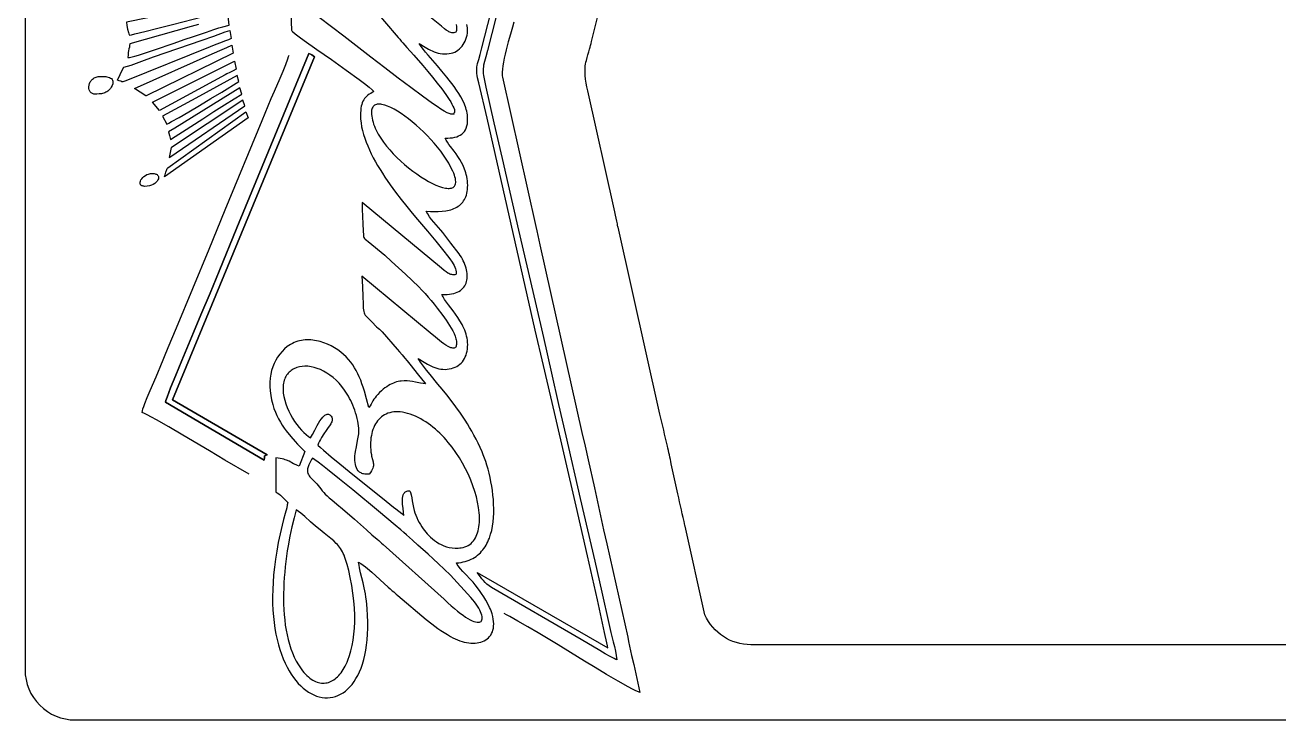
# Model space of a CAD drawing. Extents: x 0 to 500, y 0 to 300.
# Drawn here: x 0 to 250, y 0 to 138.6 of the extents above; entities that cross this region are included whole.
import ezdxf

# ---------------------------------------------------------------- set-up
doc = ezdxf.new("R2010")
doc.units = 0
doc.layers.add('Camada 1', color=250, linetype='CONTINUOUS')
doc.layers.add('Nível Padrão', color=18, linetype='CONTINUOUS')

msp = doc.modelspace()

# ---------------------------------------------------------------- linework, layer by layer
at = {"layer": 'Camada 1'}
for points in [[(117.07, 231.14), (92.2, 133.51), (91.87, 132.25), (91.61, 131.3), (91.43, 130.56), (91.38, 130.23), (91.34, 129.91), (91.33, 129.59), (91.34, 129.25), (91.37, 128.89), (91.43, 128.48), (91.61, 127.49), (91.89, 126.18), (93.48, 119.05), (95.1, 111.93), (98.41, 97.67), (101.72, 83.41), (103.35, 76.28), (104.95, 69.15), (106.36, 62.9), (107.79, 56.65), (110.69, 44.15), (113.58, 31.67), (115, 25.45), (116.38, 19.23), (116.8, 17.46), (117.27, 15.59), (117.49, 14.66), (117.69, 13.74), (117.86, 12.85), (117.99, 12), (117.78, 12.08), (117.48, 12.22), (116.67, 12.65), (115.67, 13.21), (114.57, 13.86), (110.9, 16.04), (93, 26.43), (92.51, 26.74), (92.08, 27.07), (91.72, 27.41), (91.39, 27.77), (91.08, 28.16), (90.79, 28.56), (90.17, 29.41), (116.18, 14.36), (116.11, 14.75), (115.99, 15.4), (115.56, 17.44), (114.11, 23.95), (112.12, 32.73), (109.85, 42.64), (105.54, 61.28), (103.35, 70.68), (101.73, 77.73), (100.13, 84.78), (96.94, 98.88), (95.34, 105.93), (93.74, 112.97), (92.11, 120.01), (90.45, 127.03), (90.22, 128.07), (90.15, 128.5), (90.09, 128.88), (90.06, 129.24), (90.05, 129.56), (90.07, 129.88), (90.1, 130.2), (90.16, 130.53), (90.23, 130.88), (90.44, 131.68), (90.72, 132.69), (91.07, 134.01), (92.87, 140.97)], [(52.87, 144.19), (53.1, 137.52), (53.17, 137.42), (53.33, 137.28), (53.86, 136.84), (54.65, 136.24), (55.67, 135.5), (58.19, 133.7), (61.08, 131.67), (64, 129.6), (66.62, 127.7), (67.7, 126.89), (68.58, 126.2), (69.22, 125.66), (69.43, 125.45), (69.57, 125.29), (69.23, 125.12), (68.92, 124.94), (68.63, 124.76), (68.36, 124.56), (68.12, 124.36), (67.89, 124.14), (67.7, 123.9), (67.52, 123.64), (67.37, 123.36), (67.23, 123.05), (67.12, 122.72), (67.03, 122.36), (66.97, 121.96), (66.92, 121.53), (66.89, 121.05), (66.88, 120.54), (66.91, 119.8), (66.99, 119.05), (67.11, 118.3), (67.27, 117.54), (67.48, 116.77), (67.72, 116), (68, 115.22), (68.31, 114.45), (68.65, 113.67), (69.03, 112.88), (69.43, 112.1), (69.85, 111.32), (70.3, 110.55), (70.77, 109.77), (71.26, 109), (71.76, 108.24), (72.81, 106.73), (73.89, 105.25), (75, 103.81), (76.11, 102.41), (77.2, 101.07), (78.26, 99.8), (80.22, 97.46), (81.87, 95.44), (83.48, 93.45), (84.22, 92.55), (84.68, 91.95), (85.13, 91.31), (85.34, 90.97), (85.53, 90.64), (85.69, 90.31), (85.83, 89.98), (85.92, 89.67), (85.97, 89.37), (85.98, 89.09), (85.96, 88.96), (85.92, 88.84), (85.72, 88.78), (85.52, 88.75), (85.31, 88.76), (85.11, 88.79), (84.9, 88.85), (84.7, 88.92), (84.5, 89.01), (84.3, 89.12), (83.93, 89.36), (83.58, 89.61), (83.03, 90.08), (67.2, 103.2), (67.18, 102.53), (67.19, 101.84), (67.25, 100.39), (67.35, 98.93), (67.42, 97.54), (67.45, 96.69), (67.48, 96.42), (67.54, 96.2), (67.65, 96.03), (67.81, 95.85), (68.05, 95.65), (68.38, 95.4), (71.7, 92.68), (73.09, 91.4), (74.48, 90.15), (75.85, 88.91), (77.19, 87.65), (78.5, 86.36), (79.14, 85.7), (79.77, 85.03), (80.39, 84.33), (80.99, 83.62), (81.58, 82.89), (82.15, 82.13), (83.27, 80.66), (83.96, 79.7), (84.31, 79.19), (84.65, 78.66), (84.97, 78.13), (85.27, 77.59), (85.53, 77.06), (85.74, 76.53), (85.9, 76.02), (85.96, 75.77), (86, 75.53), (86.03, 75.3), (86.03, 75.07), (86.02, 74.85), (85.98, 74.64), (85.94, 74.48), (85.87, 74.36), (85.78, 74.26), (85.67, 74.19), (85.55, 74.15), (85.41, 74.13), (85.26, 74.14), (85.09, 74.17), (84.92, 74.22), (84.73, 74.29), (84.34, 74.48), (83.92, 74.72), (83.48, 75.01), (83.04, 75.32), (82.61, 75.65), (81.82, 76.3), (80.76, 77.21), (67.16, 88.52), (67.25, 86.43), (67.34, 84.35), (67.39, 83.04), (67.44, 82.11), (67.47, 81.76), (67.52, 81.46), (67.59, 81.2), (67.69, 80.97), (67.82, 80.74), (67.99, 80.52), (68.2, 80.29), (68.46, 80.02), (69.15, 79.35), (70.1, 78.4), (70.38, 78.13), (70.64, 77.9), (70.9, 77.66), (71.17, 77.39), (74.19, 73.96), (74.68, 73.4), (75.19, 72.77), (75.69, 72.15), (76.17, 71.58), (76.97, 70.6), (78.18, 69.07), (79.31, 67.66), (79.69, 67.19), (79.86, 67.01), (79.37, 67.08), (78.86, 67.17), (77.82, 67.38), (77.28, 67.48), (76.73, 67.56), (76.17, 67.61), (75.59, 67.62), (74.99, 67.57), (74.69, 67.53), (74.38, 67.47), (74.07, 67.39), (73.75, 67.29), (73.43, 67.17), (73.1, 67.02), (72.77, 66.86), (72.44, 66.67), (72.1, 66.45), (71.75, 66.2), (71.4, 65.93), (71.05, 65.63), (70.69, 65.29), (70.32, 64.92), (70.02, 64.59), (69.78, 64.26), (69.56, 63.94), (69.37, 63.62), (69, 62.98), (68.79, 62.65), (68.55, 62.31), (68.1, 64), (67.65, 65.58), (67.41, 66.33), (67.17, 67.04), (66.92, 67.73), (66.64, 68.4), (66.35, 69.03), (66.04, 69.65), (65.7, 70.24), (65.34, 70.8), (64.94, 71.35), (64.5, 71.87), (64.03, 72.38), (63.52, 72.86), (62.95, 73.33), (62.34, 73.78), (61.7, 74.19), (61.02, 74.57), (60.32, 74.91), (59.6, 75.2), (58.87, 75.44), (58.49, 75.54), (58.12, 75.62), (57.74, 75.69), (57.37, 75.74), (56.99, 75.78), (56.61, 75.8), (56.23, 75.8), (55.85, 75.78), (55.48, 75.74), (55.11, 75.69), (54.74, 75.61), (54.37, 75.51), (54.01, 75.39), (53.65, 75.25), (53.3, 75.08), (52.95, 74.89), (52.61, 74.68), (52.28, 74.44), (51.73, 73.98), (51.23, 73.48), (50.77, 72.94), (50.35, 72.36), (49.98, 71.74), (49.66, 71.09), (49.38, 70.4), (49.16, 69.67), (48.99, 68.92), (48.87, 68.13), (48.81, 67.32), (48.8, 66.48), (48.86, 65.61), (48.97, 64.72), (49.15, 63.81), (49.38, 62.88), (49.63, 62.11), (49.9, 61.38), (50.21, 60.68), (50.54, 60.01), (50.9, 59.37), (51.27, 58.77), (51.66, 58.2), (52.06, 57.66), (52.97, 56.54), (53.85, 55.49), (54.31, 54.98), (54.78, 54.52), (55.26, 54.06), (55.75, 53.55), (54.63, 50.63), (54.31, 50.74), (54.03, 50.85), (53.52, 51.09), (52.63, 51.57), (52.14, 51.79), (51.87, 51.89), (51.57, 51.98), (51.24, 52.06), (50.87, 52.13), (50.45, 52.19), (49.99, 52.24), (50, 45.44), (50.27, 45.28), (50.58, 45.06), (50.91, 44.79), (51.25, 44.5), (51.89, 43.9), (52.37, 43.38), (52.29, 42.88), (52.18, 42.32), (51.88, 41.14), (51.55, 39.94), (51.26, 38.85), (50.84, 37.08), (50.48, 35.36), (50.18, 33.68), (49.92, 32.05), (49.71, 30.46), (49.55, 28.92), (49.44, 27.43), (49.37, 25.98), (49.35, 24.57), (49.36, 23.21), (49.42, 21.9), (49.51, 20.63), (49.64, 19.41), (49.81, 18.24), (50.01, 17.11), (50.24, 16.03), (50.51, 15), (50.8, 14.02), (51.12, 13.08), (51.47, 12.19), (51.84, 11.34), (52.23, 10.55), (52.64, 9.8), (53.07, 9.1), (53.52, 8.45), (53.99, 7.84), (54.47, 7.29), (54.97, 6.78), (55.47, 6.32), (55.99, 5.91), (56.52, 5.55), (57.05, 5.24), (57.58, 4.98), (58.12, 4.77), (58.67, 4.61), (59.21, 4.5), (59.75, 4.43), (60.29, 4.42), (60.83, 4.46), (61.36, 4.55), (61.88, 4.69), (62.39, 4.87), (62.89, 5.12), (63.39, 5.41), (63.86, 5.75), (64.32, 6.14), (64.77, 6.59), (65.19, 7.08), (65.6, 7.63), (65.98, 8.23), (66.35, 8.88), (66.68, 9.59), (66.99, 10.34), (67.27, 11.15), (67.53, 12.02), (67.75, 12.93), (67.94, 13.9), (68.09, 14.92), (68.21, 15.99), (68.29, 17.12), (68.34, 18.3), (68.34, 19.53), (68.3, 20.82), (68.21, 22.16), (68.14, 23), (68.05, 23.77), (67.96, 24.48), (67.86, 25.13), (67.63, 26.31), (67.39, 27.37), (66.91, 29.32), (66.69, 30.34), (66.6, 30.88), (66.51, 31.45), (66.96, 31.17), (67.41, 30.87), (67.85, 30.54), (68.28, 30.2), (69.12, 29.48), (69.94, 28.72), (71.57, 27.19), (72.38, 26.46), (72.8, 26.11), (73.22, 25.77), (73.52, 25.52), (73.76, 25.29), (74, 25.06), (74.3, 24.78), (79.97, 20.05), (81.11, 19.14), (82.3, 18.26), (82.92, 17.83), (83.55, 17.41), (84.2, 17.01), (84.85, 16.61), (85.3, 16.36), (85.76, 16.14), (86.21, 15.94), (86.67, 15.77), (87.12, 15.62), (87.57, 15.5), (88.01, 15.41), (88.45, 15.35), (88.88, 15.31), (89.3, 15.29), (89.71, 15.31), (90.11, 15.35), (90.49, 15.42), (90.85, 15.51), (91.2, 15.63), (91.53, 15.78), (91.84, 15.95), (92.13, 16.15), (92.39, 16.38), (92.63, 16.63), (92.84, 16.91), (93.02, 17.22), (93.17, 17.55), (93.29, 17.91), (93.37, 18.3), (93.42, 18.71), (93.44, 19.15), (93.41, 19.62), (93.35, 20.11), (93.24, 20.63), (93.1, 21.17), (92.9, 21.75), (92.77, 22.1), (92.61, 22.45), (92.26, 23.16), (91.87, 23.85), (91.45, 24.53), (91.01, 25.19), (90.58, 25.81), (89.75, 26.92), (89.31, 27.47), (88.82, 28.01), (87.81, 29.08), (87.3, 29.61), (86.82, 30.16), (86.38, 30.72), (86.18, 31.01), (86, 31.31), (86.47, 31.35), (86.92, 31.42), (87.36, 31.5), (87.77, 31.61), (88.17, 31.73), (88.56, 31.87), (88.92, 32.04), (89.27, 32.21), (89.6, 32.41), (89.92, 32.62), (90.22, 32.85), (90.51, 33.09), (90.78, 33.35), (91.03, 33.62), (91.27, 33.91), (91.5, 34.21), (91.71, 34.52), (91.91, 34.84), (92.09, 35.18), (92.27, 35.52), (92.42, 35.88), (92.57, 36.25), (92.83, 37.01), (93.04, 37.8), (93.2, 38.63), (93.32, 39.48), (93.4, 40.34), (93.45, 41.23), (93.46, 42.12), (93.43, 43.03), (93.38, 43.93), (93.29, 44.84), (93.18, 45.74), (93.05, 46.63), (92.89, 47.5), (92.71, 48.36), (92.52, 49.19), (92.31, 49.99), (92.09, 50.77), (91.86, 51.5), (91.62, 52.2), (91.37, 52.85), (91.12, 53.46), (90.73, 54.33), (90.33, 55.17), (89.92, 56), (89.49, 56.8), (89.06, 57.58), (88.62, 58.33), (88.18, 59.07), (87.72, 59.79), (86.81, 61.16), (85.89, 62.46), (84.97, 63.68), (84.06, 64.84), (83.18, 65.93), (82.32, 66.96), (80.75, 68.85), (80.05, 69.72), (79.42, 70.54), (78.87, 71.32), (78.62, 71.69), (78.4, 72.06), (79.56, 71.33), (80.22, 70.94), (80.93, 70.58), (81.3, 70.42), (81.68, 70.27), (82.07, 70.15), (82.47, 70.04), (82.88, 69.97), (83.31, 69.92), (83.74, 69.9), (84.17, 69.92), (84.59, 69.98), (84.99, 70.07), (85.37, 70.18), (85.73, 70.33), (86.07, 70.5), (86.38, 70.7), (86.67, 70.92), (86.94, 71.17), (87.19, 71.44), (87.41, 71.74), (87.61, 72.06), (87.78, 72.4), (87.92, 72.76), (88.04, 73.14), (88.13, 73.53), (88.2, 73.95), (88.24, 74.4), (88.25, 74.84), (88.23, 75.28), (88.19, 75.71), (88.12, 76.13), (88.03, 76.54), (87.92, 76.95), (87.79, 77.34), (87.65, 77.73), (87.48, 78.12), (87.31, 78.49), (87.12, 78.86), (86.71, 79.57), (86.26, 80.26), (85.8, 80.92), (85.33, 81.55), (84.42, 82.74), (84.01, 83.3), (83.64, 83.83), (83.33, 84.35), (83.21, 84.6), (83.1, 84.84), (83.63, 84.83), (84.14, 84.84), (84.61, 84.88), (85.05, 84.95), (85.46, 85.04), (85.83, 85.16), (86.18, 85.3), (86.5, 85.46), (86.79, 85.64), (87.05, 85.85), (87.28, 86.07), (87.48, 86.31), (87.65, 86.56), (87.8, 86.83), (87.93, 87.12), (88.02, 87.41), (88.1, 87.72), (88.14, 88.04), (88.17, 88.37), (88.17, 88.71), (88.14, 89.05), (88.1, 89.4), (88.03, 89.75), (87.94, 90.11), (87.83, 90.47), (87.7, 90.83), (87.55, 91.19), (87.38, 91.55), (87.19, 91.9), (86.99, 92.26), (86.76, 92.6), (86.52, 92.95), (84.91, 95.09), (83.28, 97.19), (82.88, 97.68), (82.44, 98.19), (81.51, 99.24), (81.06, 99.78), (80.64, 100.33), (80.28, 100.89), (80.12, 101.17), (79.99, 101.45), (80.81, 101.39), (81.61, 101.36), (82.39, 101.37), (83.14, 101.42), (83.87, 101.51), (84.55, 101.66), (84.88, 101.75), (85.2, 101.85), (85.5, 101.97), (85.79, 102.1), (86.07, 102.25), (86.34, 102.42), (86.59, 102.6), (86.83, 102.79), (87.05, 103), (87.25, 103.24), (87.44, 103.48), (87.61, 103.75), (87.76, 104.04), (87.89, 104.34), (88, 104.67), (88.09, 105.01), (88.16, 105.38), (88.21, 105.77), (88.24, 106.18), (88.25, 106.61), (88.23, 107.06), (88.19, 107.5), (88.14, 107.93), (88.07, 108.34), (87.98, 108.73), (87.88, 109.12), (87.76, 109.49), (87.64, 109.85), (87.35, 110.54), (87.02, 111.18), (86.67, 111.78), (86.31, 112.35), (85.93, 112.89), (85.55, 113.39), (84.83, 114.33), (84.5, 114.77), (84.21, 115.2), (83.96, 115.61), (83.77, 116.01), (84.29, 116.02), (84.78, 116.05), (85.24, 116.1), (85.67, 116.18), (86.07, 116.29), (86.44, 116.44), (86.78, 116.61), (87.09, 116.82), (87.36, 117.06), (87.59, 117.35), (87.79, 117.67), (87.96, 118.03), (88.09, 118.44), (88.18, 118.88), (88.23, 119.38), (88.24, 119.92), (88.22, 120.28), (88.19, 120.64), (88.13, 121), (88.06, 121.36), (87.96, 121.72), (87.85, 122.08), (87.59, 122.8), (87.26, 123.51), (86.89, 124.22), (86.47, 124.92), (86.03, 125.61), (85.56, 126.28), (85.07, 126.94), (84.57, 127.58), (84.07, 128.2), (83.09, 129.37), (82.2, 130.43), (81.3, 131.48), (80.34, 132.57), (79.86, 133.13), (79.41, 133.7), (78.98, 134.28), (78.59, 134.86), (79.79, 134.13), (80.47, 133.75), (80.82, 133.57), (81.19, 133.4), (81.57, 133.24), (81.96, 133.11), (82.37, 132.99), (82.78, 132.9), (83.21, 132.84), (83.64, 132.81), (84.09, 132.81), (84.54, 132.86), (84.93, 132.93), (85.3, 133.05), (85.66, 133.19), (85.99, 133.36), (86.31, 133.57), (86.61, 133.81), (86.89, 134.07), (87.14, 134.35), (87.37, 134.67), (87.58, 135), (87.76, 135.35), (87.91, 135.73), (88.04, 136.12), (88.13, 136.53), (88.2, 136.95), (88.23, 137.38), (88.23, 137.69), (88.21, 138.01), (88.16, 138.34), (88.1, 138.69)], [(68.24, 143.31), (73.98, 136.56), (74.4, 136.1), (74.71, 135.73), (74.99, 135.38), (75.32, 134.99), (76.11, 134.11), (77.52, 132.53), (79.32, 130.47), (80.28, 129.33), (81.25, 128.16), (82.19, 126.98), (83.08, 125.83), (83.88, 124.73), (84.57, 123.71), (84.86, 123.25), (85.11, 122.81), (85.32, 122.41), (85.48, 122.04), (85.59, 121.72), (85.64, 121.45), (85.64, 121.33), (85.63, 121.22), (85.61, 121.13), (85.56, 121.05), (85.51, 120.97), (85.51, 120.91), (85.53, 120.87), (85.54, 120.83), (85.5, 120.81), (85.4, 120.8), (84.86, 120.82), (84.73, 120.84), (84.57, 120.9), (84.14, 121.09), (83.59, 121.4), (82.92, 121.82), (82.14, 122.33), (81.26, 122.93), (79.24, 124.37), (76.93, 126.08), (74.4, 127.98), (71.72, 130.02), (68.97, 132.14), (63.53, 136.34), (58.64, 140.09)], [(85.93, 138.69), (86.01, 138.25), (86.03, 137.85), (86.02, 137.65), (86, 137.47), (85.96, 137.29), (85.9, 137.12), (85.7, 137.05), (85.5, 137), (85.3, 136.99), (85.1, 137.01), (84.9, 137.06), (84.71, 137.13), (84.52, 137.22), (84.33, 137.32), (83.96, 137.57), (83.62, 137.83), (83.02, 138.32), (80.72, 140.18)], [(97.43, 139.16), (97.16, 138.12), (96.78, 136.77), (96.34, 135.23), (95.91, 133.59), (95.71, 132.76), (95.53, 131.96), (95.37, 131.18), (95.24, 130.45), (95.16, 129.77), (95.11, 129.16), (95.12, 128.63), (95.14, 128.41), (95.18, 128.2), (101.84, 98.38), (102.04, 97.5), (102.23, 96.58), (102.42, 95.65), (102.63, 94.74), (110.99, 57.34), (111.65, 54.6), (112.29, 51.84), (113.52, 46.29), (114.73, 40.71), (115.35, 37.92), (115.99, 35.13), (120.15, 16.52), (120.34, 15.64), (120.53, 14.72), (120.73, 13.79), (120.93, 12.88), (121.36, 11.04), (121.78, 9.19), (122.6, 5.48), (122.47, 5.51), (122.29, 5.57), (121.78, 5.8), (121.09, 6.15), (120.25, 6.6), (118.24, 7.74), (115.96, 9.07), (113.66, 10.45), (111.54, 11.73), (108.78, 13.42), (106.29, 14.95), (102.33, 17.34), (100.23, 18.58), (98.28, 19.71), (96.65, 20.62), (96.01, 20.96), (95.51, 21.2)], [(44.65, 49.03), (39.85, 51.81), (36.74, 53.67), (31.45, 56.81), (28.69, 58.42), (26.23, 59.82), (25.2, 60.39), (24.35, 60.84), (23.71, 61.15), (23.49, 61.24), (23.33, 61.29), (23.38, 61.61), (23.49, 62.02), (23.65, 62.51), (23.85, 63.07), (24.34, 64.32), (24.92, 65.7), (26.11, 68.39), (26.6, 69.52), (26.95, 70.36), (28.54, 74.29), (30.16, 78.21), (33.43, 86.03), (36.71, 93.85), (38.32, 97.77), (39.91, 101.7), (47.28, 119.5), (49.09, 123.93), (49.71, 125.36), (50.85, 127.97), (51.45, 129.39), (51.99, 130.71), (52.41, 131.83), (52.55, 132.26), (52.64, 132.59)]]:
    msp.add_lwpolyline(points, dxfattribs=at)
for points in [[(47.69, 51.8), (47.71, 52.42), (47.72, 52.56), (47.75, 52.64), (47.81, 52.68), (47.91, 52.71), (48.06, 52.77), (48.29, 52.88), (29.41, 63.85), (57.7, 132.22), (57.16, 132.6), (56.91, 132.73), (56.59, 132.87), (42.25, 98.12), (38.68, 89.46), (36.89, 85.12), (35.06, 80.77), (33.58, 77.26), (31.23, 71.64), (30.04, 68.77), (29.02, 66.24), (28.3, 64.33), (28.08, 63.71), (27.99, 63.35), (47.69, 51.8)], [(27.99, 63.35), (28.08, 63.71), (28.3, 64.33), (29.02, 66.24), (30.04, 68.77), (31.23, 71.64), (33.58, 77.26), (35.06, 80.77), (36.89, 85.12), (38.68, 89.46), (42.25, 98.12), (56.59, 132.87), (56.91, 132.73), (57.16, 132.6), (57.7, 132.22), (29.41, 63.85), (48.29, 52.88), (48.06, 52.77), (47.91, 52.71), (47.81, 52.68), (47.75, 52.64), (47.72, 52.56), (47.71, 52.42), (47.69, 51.8), (27.99, 63.35)], [(42.12, 129.77), (41.46, 129.42), (40.81, 129.11), (40.26, 128.85), (39.87, 128.67), (26.8, 121.53), (25.39, 123.17), (41.74, 131.35), (42.12, 129.77)], [(69.38, 119.18), (69.5, 118.79), (69.64, 118.4), (69.8, 118), (69.99, 117.6), (70.19, 117.2), (70.41, 116.8), (70.9, 116), (71.45, 115.21), (72.06, 114.42), (72.71, 113.65), (73.41, 112.89), (74.14, 112.15), (74.9, 111.43), (75.68, 110.74), (76.48, 110.08), (77.29, 109.45), (78.1, 108.87), (78.9, 108.33), (79.69, 107.83), (80.46, 107.38), (81.21, 106.99), (81.93, 106.66), (82.6, 106.39), (83.24, 106.19), (83.82, 106.05), (84.08, 106.01), (84.34, 105.99), (84.58, 105.99), (84.79, 106.01), (85, 106.05), (85.18, 106.1), (85.34, 106.19), (85.49, 106.29), (85.61, 106.41), (85.71, 106.56), (85.78, 106.73), (85.84, 106.93), (85.86, 107.15), (85.87, 107.39), (85.84, 107.66), (85.79, 107.96), (85.71, 108.28), (85.61, 108.63), (85.47, 109), (85.3, 109.41), (84.92, 110.19), (84.49, 110.99), (83.99, 111.8), (83.45, 112.61), (82.87, 113.41), (82.24, 114.21), (81.58, 115), (80.89, 115.77), (80.18, 116.52), (79.45, 117.25), (78.7, 117.96), (77.95, 118.63), (77.2, 119.27), (76.44, 119.87), (75.7, 120.42), (74.97, 120.93), (74.26, 121.38), (73.57, 121.78), (72.91, 122.12), (72.28, 122.4), (71.7, 122.6), (71.42, 122.68), (71.16, 122.74), (70.91, 122.78), (70.67, 122.8), (70.44, 122.79), (70.23, 122.77), (70.04, 122.73), (69.86, 122.66), (69.7, 122.58), (69.55, 122.47), (69.42, 122.33), (69.31, 122.18), (69.22, 122), (69.15, 121.79), (69.1, 121.56), (69.07, 121.3), (69.06, 121.02), (69.08, 120.71), (69.12, 120.37), (69.18, 120), (69.26, 119.61), (69.38, 119.18)], [(56.92, 56.26), (57.11, 56.56), (57.32, 56.92), (57.77, 57.78), (58.27, 58.72), (58.53, 59.18), (58.8, 59.62), (59.08, 60.02), (59.36, 60.37), (59.64, 60.66), (59.78, 60.77), (59.93, 60.86), (60.07, 60.92), (60.21, 60.96), (60.35, 60.97), (60.49, 60.96), (60.63, 60.91), (60.77, 60.82), (60.91, 60.71), (61.05, 60.55), (61.16, 60.37), (61.22, 60.19), (61.25, 60), (61.24, 59.81), (61.2, 59.61), (61.14, 59.41), (61.06, 59.21), (60.96, 59.02), (60.72, 58.65), (60.46, 58.3), (60.03, 57.74), (59.57, 57.07), (59.1, 56.33), (58.88, 55.95), (58.69, 55.57), (58.52, 55.19), (58.39, 54.82), (58.9, 54.33), (59.52, 53.77), (61, 52.49), (62.73, 51.05), (64.6, 49.53), (68.32, 46.57), (71.27, 44.21), (73.46, 42.45), (73.94, 42.07), (74.52, 41.63), (75.1, 41.17), (75.34, 40.97), (75.53, 40.78), (75.46, 41.42), (75.36, 42.18), (75.27, 43.01), (75.24, 43.42), (75.24, 43.82), (75.26, 44.21), (75.32, 44.57), (75.41, 44.89), (75.48, 45.04), (75.55, 45.17), (75.64, 45.29), (75.74, 45.4), (75.86, 45.49), (75.99, 45.56), (76.14, 45.62), (76.3, 45.66), (76.48, 45.68), (76.68, 45.68), (76.76, 45.55), (76.83, 45.37), (76.96, 44.9), (77.09, 44.32), (77.21, 43.68), (77.45, 42.36), (77.58, 41.78), (77.72, 41.3), (77.9, 40.83), (78.11, 40.34), (78.33, 39.86), (78.57, 39.4), (78.83, 38.95), (79.09, 38.52), (79.35, 38.13), (79.61, 37.78), (79.88, 37.46), (80.18, 37.12), (80.5, 36.78), (80.85, 36.45), (81.23, 36.11), (81.63, 35.79), (82.06, 35.49), (82.51, 35.2), (82.99, 34.95), (83.49, 34.72), (84.01, 34.53), (84.56, 34.39), (85.13, 34.29), (85.73, 34.24), (86.03, 34.24), (86.34, 34.26), (86.66, 34.29), (86.98, 34.33), (87.36, 34.41), (87.71, 34.52), (88.05, 34.65), (88.36, 34.81), (88.65, 35), (88.92, 35.21), (89.17, 35.45), (89.4, 35.71), (89.6, 35.99), (89.79, 36.3), (89.96, 36.62), (90.1, 36.96), (90.23, 37.33), (90.34, 37.71), (90.43, 38.11), (90.5, 38.52), (90.56, 38.95), (90.59, 39.4), (90.61, 39.86), (90.61, 40.33), (90.59, 40.81), (90.55, 41.31), (90.5, 41.82), (90.43, 42.33), (90.24, 43.39), (89.99, 44.47), (89.67, 45.58), (89.3, 46.7), (88.87, 47.82), (88.38, 48.95), (87.84, 50.07), (87.24, 51.18), (86.6, 52.27), (85.91, 53.33), (85.17, 54.36), (84.79, 54.86), (84.39, 55.35), (83.98, 55.82), (83.57, 56.29), (83.14, 56.74), (82.7, 57.17), (82.25, 57.59), (81.8, 58), (81.33, 58.38), (80.86, 58.75), (80.38, 59.1), (79.89, 59.43), (79.39, 59.74), (78.88, 60.03), (78.37, 60.3), (77.85, 60.54), (77.32, 60.76), (76.79, 60.96), (76.27, 61.12), (75.77, 61.25), (75.28, 61.34), (74.82, 61.41), (74.36, 61.44), (73.93, 61.44), (73.51, 61.41), (73.11, 61.35), (72.73, 61.26), (72.36, 61.15), (72.01, 61), (71.68, 60.84), (71.36, 60.65), (71.07, 60.43), (70.79, 60.19), (70.53, 59.93), (70.29, 59.65), (70.06, 59.34), (69.86, 59.02), (69.68, 58.68), (69.51, 58.32), (69.36, 57.94), (69.23, 57.54), (69.12, 57.13), (69.04, 56.7), (68.97, 56.26), (68.92, 55.81), (68.89, 55.34), (68.88, 54.86), (68.89, 54.37), (68.92, 53.88), (68.97, 53.37), (69.04, 52.94), (69.1, 52.57), (69.25, 51.96), (69.38, 51.47), (69.42, 51.26), (69.46, 51.05), (69.47, 50.85), (69.45, 50.65), (69.41, 50.44), (69.34, 50.21), (69.23, 49.96), (69.08, 49.68), (68.88, 49.36), (68.64, 49), (68.14, 48.98), (67.92, 48.99), (67.71, 49.01), (67.51, 49.05), (67.32, 49.1), (67.14, 49.17), (66.98, 49.24), (66.83, 49.33), (66.69, 49.43), (66.56, 49.54), (66.44, 49.66), (66.24, 49.93), (66.07, 50.24), (65.95, 50.58), (65.85, 50.95), (65.79, 51.34), (65.76, 51.75), (65.76, 52.19), (65.78, 52.63), (65.83, 53.09), (65.89, 53.55), (66.07, 54.48), (66.23, 55.29), (66.38, 56.02), (66.5, 56.71), (66.53, 57.07), (66.55, 57.43), (66.55, 57.81), (66.53, 58.21), (66.49, 58.63), (66.42, 59.09), (66.32, 59.59), (66.2, 60.14), (66.05, 60.69), (65.89, 61.23), (65.72, 61.75), (65.54, 62.25), (65.34, 62.74), (65.14, 63.22), (64.92, 63.68), (64.7, 64.12), (64.46, 64.55), (64.22, 64.96), (63.71, 65.74), (63.17, 66.46), (62.61, 67.12), (62.02, 67.73), (61.41, 68.27), (60.79, 68.75), (60.17, 69.18), (59.53, 69.54), (58.89, 69.85), (58.26, 70.1), (57.63, 70.29), (57.01, 70.43), (56.4, 70.51), (55.81, 70.53), (55.24, 70.5), (54.69, 70.41), (54.43, 70.34), (54.18, 70.26), (53.93, 70.17), (53.69, 70.06), (53.46, 69.94), (53.24, 69.81), (53.03, 69.66), (52.83, 69.5), (52.65, 69.32), (52.47, 69.14), (52.31, 68.93), (52.15, 68.72), (52.02, 68.49), (51.89, 68.25), (51.78, 67.99), (51.68, 67.73), (51.6, 67.45), (51.53, 67.15), (51.48, 66.84), (51.44, 66.52), (51.43, 66.19), (51.43, 65.84), (51.44, 65.51), (51.47, 65.17), (51.59, 64.47), (51.76, 63.75), (51.99, 63.03), (52.26, 62.31), (52.58, 61.59), (52.94, 60.88), (53.33, 60.2), (53.74, 59.54), (54.18, 58.92), (54.63, 58.33), (55.09, 57.79), (55.55, 57.31), (56.02, 56.89), (56.48, 56.54), (56.92, 56.26)], [(57.34, 52.19), (57.14, 51.93), (56.83, 51.39), (56.59, 50.9), (56.43, 50.47), (56.33, 50.09), (56.29, 49.74), (56.31, 49.44), (56.37, 49.16), (56.48, 48.91), (56.62, 48.68), (56.79, 48.46), (56.99, 48.25), (57.21, 48.04), (57.67, 47.6), (57.91, 47.36), (58.14, 47.09), (58.94, 46.09), (59.25, 45.69), (59.55, 45.34), (59.86, 45.01), (60.21, 44.66), (60.63, 44.3), (61.16, 43.87), (62.18, 43.04), (63.3, 42.1), (65.68, 40), (68.06, 37.89), (69.17, 36.92), (70.21, 36.07), (70.53, 35.79), (70.8, 35.52), (71.07, 35.25), (71.38, 34.97), (83.55, 24.05), (84.27, 23.37), (84.95, 22.75), (85.6, 22.2), (86.22, 21.7), (86.79, 21.25), (87.33, 20.86), (87.84, 20.52), (88.31, 20.23), (88.74, 19.99), (89.13, 19.79), (89.5, 19.65), (89.82, 19.55), (90.11, 19.49), (90.37, 19.47), (90.58, 19.49), (90.77, 19.55), (90.92, 19.65), (91.03, 19.78), (91.1, 19.94), (91.15, 20.14), (91.15, 20.36), (91.12, 20.62), (91.06, 20.9), (90.96, 21.21), (90.83, 21.55), (90.66, 21.9), (90.46, 22.28), (90.22, 22.67), (89.94, 23.09), (89.63, 23.52), (89.29, 23.96), (88.91, 24.42), (84.82, 28.85), (83.58, 30.05), (82.44, 31.13), (81.38, 32.12), (80.35, 33.04), (78.3, 34.88), (77.22, 35.86), (76.05, 36.93), (75.52, 37.4), (74.94, 37.89), (73.79, 38.83), (70.45, 41.6), (65.32, 45.87), (62.68, 48.04), (60.31, 49.95), (59.3, 50.75), (58.45, 51.41), (57.78, 51.89), (57.34, 52.19)], [(54.08, 41.88), (53.63, 40.27), (53.21, 38.53), (52.81, 36.66), (52.45, 34.7), (52.29, 33.69), (52.14, 32.66), (52, 31.61), (51.88, 30.56), (51.77, 29.49), (51.68, 28.42), (51.61, 27.35), (51.57, 26.27), (51.54, 25.2), (51.53, 24.13), (51.55, 23.06), (51.59, 22.01), (51.66, 20.96), (51.76, 19.93), (51.89, 18.92), (52.04, 17.93), (52.23, 16.96), (52.44, 16.01), (52.69, 15.09), (52.98, 14.2), (53.3, 13.35), (53.66, 12.53), (54.05, 11.74), (54.49, 11), (54.77, 10.57), (55.05, 10.18), (55.33, 9.81), (55.61, 9.47), (55.9, 9.15), (56.19, 8.86), (56.48, 8.6), (56.77, 8.36), (57.06, 8.15), (57.35, 7.96), (57.64, 7.8), (57.93, 7.66), (58.22, 7.55), (58.51, 7.46), (58.8, 7.4), (59.09, 7.35), (59.38, 7.34), (59.66, 7.34), (59.94, 7.37), (60.22, 7.42), (60.49, 7.49), (60.77, 7.59), (61.03, 7.71), (61.3, 7.85), (61.56, 8.01), (61.81, 8.19), (62.06, 8.39), (62.31, 8.62), (62.55, 8.86), (62.78, 9.13), (63, 9.41), (63.22, 9.71), (63.44, 10.04), (63.64, 10.38), (63.84, 10.74), (64.03, 11.13), (64.21, 11.52), (64.38, 11.94), (64.7, 12.83), (64.98, 13.79), (65.22, 14.82), (65.42, 15.91), (65.57, 17.07), (65.68, 18.29), (65.73, 19.58), (65.73, 20.92), (65.67, 22.31), (65.55, 23.76), (65.37, 25.27), (65.13, 26.82), (64.82, 28.42), (64.52, 29.8), (64.21, 30.98), (63.91, 31.98), (63.75, 32.42), (63.6, 32.83), (63.43, 33.2), (63.26, 33.55), (63.08, 33.87), (62.9, 34.17), (62.7, 34.45), (62.5, 34.71), (62.28, 34.96), (62.05, 35.21), (61.55, 35.68), (60.98, 36.16), (59.62, 37.23), (58.82, 37.88), (57.91, 38.63), (56.89, 39.51), (55.76, 40.56), (55.37, 40.92), (54.97, 41.25), (54.55, 41.56), (54.08, 41.88)]]:
    msp.add_lwpolyline(points, close=True, dxfattribs=at)
at = {"layer": 'Nível Padrão'}
msp.add_lwpolyline([(0, 10, 0.414214), (10, 0), (490, 0, 0.414214), (500, 10), (500, 290, 0.414214), (490, 300), (10, 300, 0.414214), (0, 290), (0, 10)], format="xyb", close=True, dxfattribs=at)
msp.add_lwpolyline([(475, 15), (144.69, 15, -0.296388), (135.55, 20.94), (135.55, 20.94), (131.6, 38.62), (131.57, 38.76, -0.00336), (130.16, 45.06), (128.85, 51.08, 0.001724), (128.07, 54.6, 0.005037), (126.57, 61), (118.25, 98.23), (118.22, 98.35, -0.007619), (117.97, 99.48, 0.005577), (117.45, 101.89), (112.18, 125.47), (112.02, 126.23), (111.88, 126.99), (111.76, 127.75), (111.68, 128.52), (111.65, 129.28), (111.65, 129.66), (111.67, 130.03), (111.7, 130.41), (111.76, 130.78), (111.83, 131.15), (111.92, 131.52, -0.000747), (112.56, 133.77, 0.007251), (112.95, 135.26, -0.000524), (114.02, 139.54, 0.000498), (116.16, 148.1, -0.001498)], format="xyb", dxfattribs=at)
for points in [[(40.37, 141.47), (40.25, 143.19), (39.17, 143), (38.08, 142.79), (36.21, 142.38), (20.22, 139.14), (20.3, 138.46), (20.44, 137.76), (20.62, 137.11), (20.72, 136.82), (20.82, 136.57), (21.24, 136.64), (21.91, 136.78), (23.87, 137.25), (26.45, 137.92), (29.42, 138.7), (35.56, 140.3), (38.25, 140.98), (39.4, 141.25), (40.37, 141.47)], [(40.82, 137.51), (41.07, 135.89), (40.53, 135.64), (39.95, 135.39), (38.79, 134.93), (37.73, 134.54), (36.93, 134.23), (20.09, 127.45), (19.48, 127.22), (19.31, 127.27), (19.08, 127.36), (18.79, 127.47), (18.4, 127.58), (18.97, 128.68), (19.39, 129.55), (19.67, 130.17), (21.13, 130.58), (23.31, 131.39), (25.61, 132.2), (30.43, 133.86), (35.29, 135.52), (37.65, 136.35), (39.91, 137.18), (40.82, 137.51)], [(41.52, 132.93), (24.15, 124.44), (24.08, 124.44), (21.81, 125.93), (37.28, 132.82), (39.27, 133.69), (40.25, 134.11), (41.21, 134.54), (41.52, 132.93)], [(15.08, 128.33), (15.56, 128.32), (16.08, 128.28), (16.33, 128.23), (16.58, 128.17), (16.81, 128.1), (17.02, 128), (17.21, 127.88), (17.35, 127.73), (17.46, 127.55), (17.52, 127.35), (17.52, 127.11), (17.47, 126.83), (17.35, 126.52), (17.16, 126.17), (17, 125.93), (16.83, 125.73), (16.65, 125.54), (16.47, 125.39), (16.28, 125.26), (16.08, 125.15), (15.88, 125.06), (15.67, 124.98), (15.46, 124.92), (15.24, 124.88), (14.8, 124.83), (14.34, 124.81), (13.87, 124.8), (13.71, 124.81), (13.56, 124.84), (13.42, 124.89), (13.3, 124.95), (13.18, 125.03), (13.08, 125.13), (12.99, 125.23), (12.92, 125.35), (12.85, 125.48), (12.8, 125.62), (12.74, 125.92), (12.72, 126.24), (12.76, 126.57), (12.86, 126.9), (13.01, 127.22), (13.1, 127.37), (13.21, 127.51), (13.33, 127.65), (13.47, 127.78), (13.62, 127.9), (13.78, 128.01), (13.96, 128.1), (14.16, 128.18), (14.36, 128.25), (14.59, 128.29), (14.83, 128.32), (15.08, 128.33)], [(42.62, 127.32), (42.29, 128.53), (34.04, 124), (27.43, 120.37), (28.24, 118.83), (28.64, 119.01), (29.2, 119.3), (30.72, 120.14), (32.64, 121.26), (34.8, 122.54), (37.04, 123.89), (39.2, 125.2), (42.62, 127.32)], [(43.2, 124.79), (42.82, 126.02), (29.87, 118.01), (28.62, 117.26), (28.79, 116.55), (28.98, 115.76), (29.92, 116.33), (31.4, 117.27), (35.41, 119.87), (37.62, 121.3), (39.76, 122.67), (41.67, 123.87), (43.2, 124.79)], [(43.79, 122.45), (43.4, 123.59), (29.17, 114.16), (29.15, 114.13), (28.7, 112.17), (28.85, 112.25), (43.79, 122.45)], [(44.01, 121.24), (44.46, 120.05), (27.8, 108.27), (27.92, 108.72), (28.07, 109.23), (28.25, 109.73), (28.35, 109.95), (28.46, 110.12), (44.01, 121.24)], [(25.36, 108.97), (25.57, 108.96), (25.76, 108.94), (25.93, 108.91), (26.08, 108.86), (26.21, 108.8), (26.33, 108.73), (26.42, 108.66), (26.5, 108.57), (26.55, 108.48), (26.6, 108.37), (26.62, 108.27), (26.63, 108.16), (26.62, 108.04), (26.59, 107.93), (26.5, 107.69), (26.34, 107.45), (26.13, 107.21), (25.87, 107), (25.55, 106.8), (25.19, 106.64), (24.78, 106.51), (24.33, 106.43), (23.85, 106.4), (23.68, 106.41), (23.53, 106.43), (23.39, 106.47), (23.28, 106.51), (23.18, 106.57), (23.1, 106.64), (23.04, 106.72), (22.99, 106.8), (22.95, 106.9), (22.94, 107), (22.94, 107.21), (23, 107.45), (23.11, 107.69), (23.27, 107.93), (23.47, 108.16), (23.71, 108.37), (23.98, 108.57), (24.29, 108.73), (24.62, 108.86), (24.98, 108.94), (25.36, 108.97)]]:
    msp.add_lwpolyline(points, close=True, dxfattribs=at)
msp.add_lwpolyline([(34.56, 138.68), (33.13, 138.27), (20.9, 134.81), (20.85, 134.46), (20.8, 134.15), (20.71, 133.79), (20.63, 133.44), (20.58, 133.06), (20.54, 132.62), (20.52, 132.07), (20.85, 132.11), (21.32, 132.21), (21.91, 132.37), (22.61, 132.57), (24.22, 133.07), (26.01, 133.67), (29.51, 134.88), (31.89, 135.73), (33.37, 136.24), (34.77, 136.7), (36.17, 137.16), (37.63, 137.66), (38.62, 137.98), (39.45, 138.22), (40.67, 138.55), (40.67, 138.55), (40.47, 140.33)], dxfattribs=at)

doc.saveas('drawing.dxf')
